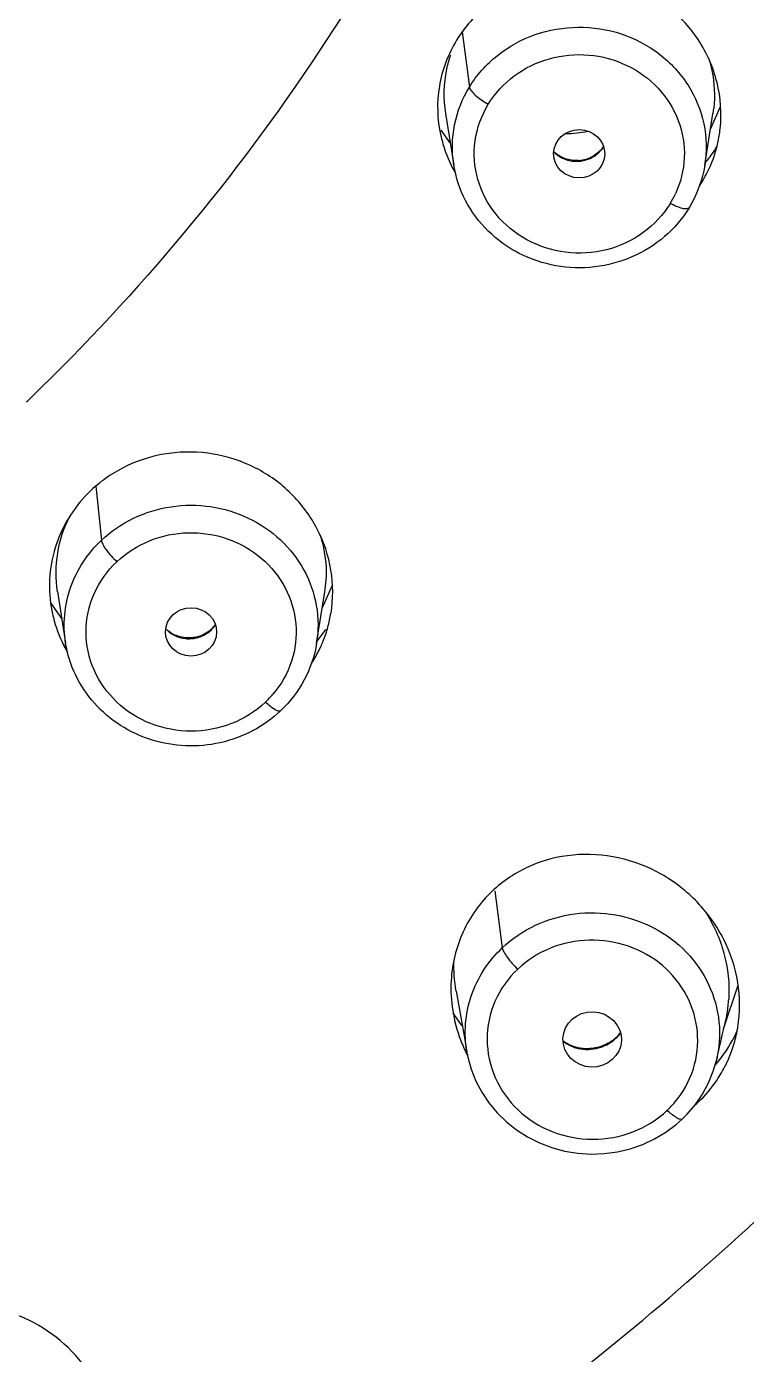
# Model space of a CAD drawing. Header units: millimetres. Extents: x 19741 to 22117, y -10160 to -6800.
# Drawn here: x 21014.56 to 21024.42, y -8192.12 to -8173.92 of the extents above; entities that cross this region are included whole.
import ezdxf

# ---------------------------------------------------------------- set-up
doc = ezdxf.new("R2010")
doc.units = ezdxf.units.MM

msp = doc.modelspace()

# ---------------------------------------------------------------- linework, layer by layer
at = {"linetype": 'Continuous'}
for p, q in [((21020.525, -8173.99), (21020.621, -8174.747)), ((21023.925, -8175.325), (21024.062, -8175.013)), ((21020.296, -8175.109), (21020.409, -8175.816)), ((21023.847, -8175.815), (21023.959, -8175.115)), ((21020.36, -8175.511), (21020.234, -8175.339)), ((21023.847, -8175.815), (21023.847, -8175.816)), ((21015.505, -8180.219), (21015.58, -8180.959)), ((21018.605, -8181.887), (21018.746, -8181.574)), ((21014.979, -8181.662), (21015.091, -8182.368)), ((21018.529, -8182.367), (21018.64, -8181.667)), ((21015.038, -8182.033), (21014.89, -8181.816)), ((21018.529, -8182.367), (21018.529, -8182.37)), ((21020.972, -8185.764), (21021.072, -8186.545)), ((21024.105, -8187.655), (21024.303, -8187.056)), ((21020.44, -8187.14), (21020.48, -8187.367)), ((21020.48, -8187.367), (21020.562, -8187.827)), ((21020.524, -8187.614), (21020.4, -8187.44)), ((21024.113, -8187.626), (21024.122, -8187.592)), ((21024.102, -8187.667), (21024.113, -8187.626)), ((21020.562, -8187.827), (21020.589, -8187.977)), ((21020.591, -8187.991), (21020.589, -8187.977)), ((21020.591, -8187.991), (21020.602, -8188.043)), ((21024.017, -8188.043), (21024.002, -8188.104))]:
    msp.add_line(p, q, dxfattribs=at)
for points in [[(21024.048, -8187.905), (21024.074, -8187.788), (21024.084, -8187.744), (21024.093, -8187.706), (21024.102, -8187.667)], [(21024.017, -8188.043), (21024.033, -8187.971), (21024.048, -8187.905)], [(21020.602, -8188.043), (21020.648, -8188.21), (21020.712, -8188.371), (21020.793, -8188.525), (21020.89, -8188.671), (21021.003, -8188.806), (21021.129, -8188.93), (21021.269, -8189.041), (21021.42, -8189.137), (21021.582, -8189.218), (21021.751, -8189.282), (21021.926, -8189.33), (21022.106, -8189.36), (21022.288, -8189.371), (21022.47, -8189.365), (21022.65, -8189.34), (21022.826, -8189.298), (21022.996, -8189.239), (21023.159, -8189.163), (21023.312, -8189.072), (21023.453, -8188.967), (21023.538, -8188.892)], [(21023.538, -8188.892), (21023.605, -8188.825), (21023.718, -8188.692), (21023.816, -8188.549), (21023.898, -8188.395), (21023.963, -8188.234), (21024.002, -8188.104)]]:
    msp.add_lwpolyline(points, dxfattribs=at)
for centre, radius, start, end in [((21022.359, -8174.86), 1.62, 350.9967, 353.6879), ((21022.006, -8175.014), 1.82, 192.5401, 198.6774), ((21022.299, -8175.126), 1.769, 347.4178, 353.7562), ((21022.037, -8175.002), 1.854, 198.7141, 209.927), ((21022.302, -8175.126), 1.766, 341.1015, 347.3962), ((21022.251, -8174.453), 2.083, 326.0262, 327.6447), ((21022.086, -8175.28), 0.474, 273.5737, 286.524), ((21022.089, -8175.311), 0.453, 273.9323, 281.5075), ((21022.089, -8175.293), 0.46, 286.5753, 299.7996), ((21022.215, -8174.428), 2.127, 320.4009, 326.0129), ((21022.292, -8175.123), 1.777, 336.3137, 341.1055), ((21021.986, -8174.391), 2.174, 223.4004, 224.0641), ((21022.306, -8175.129), 1.761, 328.6088, 336.3216), ((21022.318, -8175.136), 1.748, 326.5891, 328.5891), ((21022.154, -8175.611), 1.422, 329.0863, 335.0275), ((20994.353, -8158.086), 29.123, 313.9255, 314.1137), ((21017.003, -8181.412), 1.657, 351.0794, 356.8368), ((21016.684, -8181.577), 1.815, 189.3595, 195.5383), ((21016.943, -8181.668), 1.805, 344.5214, 350.8067), ((21016.735, -8181.562), 1.868, 195.5677, 207.683), ((21016.801, -8181.89), 0.411, 313.3686, 326.2851), ((21016.814, -8181.884), 0.401, 313.3492, 324.8251), ((21016.943, -8181.667), 1.806, 338.2371, 344.5208), ((21016.778, -8181.855), 0.453, 259.781, 274.8991), ((21016.778, -8181.852), 0.456, 274.9196, 282.4436), ((21016.779, -8181.861), 0.448, 282.4663, 297.7177), ((21016.778, -8181.834), 0.463, 284.1012, 291.2345), ((21016.888, -8180.962), 2.146, 320.0665, 324.9978), ((21016.903, -8180.972), 2.129, 325.0035, 325.5703), ((21016.684, -8180.931), 2.181, 221.7466, 223.5066), ((21016.754, -8181.552), 1.89, 207.6789, 209.8682), ((21016.951, -8181.67), 1.797, 326.7501, 335.7451), ((21016.951, -8181.671), 1.797, 335.7634, 338.2334), ((21016.801, -8182.109), 1.482, 313.8759, 319.6566), ((21022.316, -8187.1), 1.947, 176.9555, 188.9972), ((21022.386, -8187.087), 2.018, 189.0499, 200.934), ((21022.32, -8187.138), 1.858, 350.6135, 356.6305), ((21022.36, -8187.144), 1.818, 345.7164, 350.6049), ((21022.27, -8187.406), 0.522, 313.4017, 324.2054), ((21022.281, -8187.399), 0.514, 313.3595, 323.0325), ((21022.431, -8186.819), 2.051, 330.8351, 334.9447), ((21022.481, -8187.337), 1.842, 341.7871, 349.0539), ((21022.475, -8187.336), 1.848, 349.0519, 350.8146), ((21022.429, -8187.071), 2.064, 200.9085, 206.7934), ((21022.235, -8187.388), 0.549, 250.0101, 257.1941), ((21022.242, -8187.367), 0.57, 285.003, 292.0064), ((21022.441, -8186.824), 2.04, 319.275, 330.8172), ((21022.499, -8187.343), 1.823, 338.4104, 341.7795), ((21022.435, -8187.068), 2.071, 206.7921, 207.4074), ((21022.523, -8187.353), 1.797, 325.8665, 333.5839), ((21022.517, -8187.35), 1.804, 333.6055, 338.4125), ((21022.517, -8187.349), 1.805, 313.4372, 325.877), ((21022.393, -8187.78), 1.366, 313.4002, 319.9334), ((21022.535, -8187.366), 1.78, 311.6064, 313.3943)]:
    msp.add_arc(centre, radius, start, end, dxfattribs=at)
for centre, major_axis, ratio in [((21022.126, -8175.661), (0.35, -0.003), 0.945059), ((21016.809, -8182.214), (0.35, -0.003), 0.945511), ((21022.304, -8187.801), (0.401, -0.012), 0.945419)]:
    msp.add_ellipse(centre, major_axis=major_axis, ratio=ratio, dxfattribs=at)
msp.add_ellipse((21021.924, -8173.89), major_axis=(1.58, -0.012), ratio=0.945048, start_param=4.728014, end_param=4.926173, dxfattribs=at)
for points, knots in [([(21024.322, -8210.31), (21027.778, -8208.399), (21034.312, -8203.932), (21042.582, -8195.521), (21048.972, -8185.738), (21053.225, -8174.957), (21055.176, -8163.594), (21054.746, -8152.088), (21051.952, -8140.885), (21046.906, -8130.418), (21039.806, -8121.087), (21030.93, -8113.248), (21020.619, -8107.196), (21009.267, -8103.154), (20997.305, -8101.275), (20985.186, -8101.628), (20973.371, -8104.197), (20965.953, -8107.343), (20962.447, -8109.243)], [0, 0, 0, 0, 0.063059, 0.125441, 0.187164, 0.248341, 0.309174, 0.36992, 0.430848, 0.492201, 0.554154, 0.616784, 0.680067, 0.743881, 0.808029, 0.872266, 0.936332, 1, 1, 1, 1]), ([(21011.175, -8136.518), (21012.86, -8137.715), (21015.972, -8140.454), (21019.637, -8145.426), (21022.114, -8151.025), (21023.285, -8156.997), (21023.095, -8163.068), (21021.552, -8168.963), (21018.731, -8174.41), (21016.096, -8177.568), (21014.624, -8178.995)], [0, 0, 0, 0, 0.127336, 0.253182, 0.377746, 0.501471, 0.62496, 0.748863, 0.873748, 1, 1, 1, 1]), ([(20993.147, -8202.355), (20996.636, -8202.355), (21003.619, -8201.585), (21013.525, -8198.175), (21022.345, -8192.69), (21029.595, -8185.417), (21034.876, -8176.745), (21037.394, -8168.719), (21038.182, -8162.127), (21038.162, -8157.15), (21037.528, -8152.212), (21036.704, -8148.992), (21036.195, -8147.413)], [0, 0, 0, 0, 0.12887, 0.257027, 0.3839, 0.509181, 0.632895, 0.755413, 0.816531, 0.877603, 0.938728, 1, 1, 1, 1]), ([(21052.817, -8154.049), (21053.241, -8157.909), (21053.247, -8165.756), (21050.709, -8177.259), (21046.57, -8186.219), (21042.17, -8192.774), (21037.055, -8198.902), (21029.449, -8205.569), (21020.615, -8210.594), (21013.017, -8213.533), (21005.116, -8215.728), (20998.963, -8216.495), (20994.861, -8216.606)], [0, 0, 0, 0, 0.12171, 0.243718, 0.366572, 0.428535, 0.49084, 0.616364, 0.743251, 0.807206, 0.871376, 1, 1, 1, 1]), ([(20995.849, -8215.684), (20999.835, -8215.512), (21007.776, -8214.399), (21019.086, -8210.489), (21029.34, -8204.497), (21038.11, -8196.664), (21045.03, -8187.307), (21049.809, -8176.81), (21052.242, -8165.613), (21052.229, -8157.98), (21051.818, -8154.225)], [0, 0, 0, 0, 0.128662, 0.256656, 0.383555, 0.509093, 0.633223, 0.756131, 0.878211, 1, 1, 1, 1]), ([(20995.862, -8215.886), (20999.864, -8215.713), (21007.836, -8214.596), (21019.193, -8210.674), (21029.492, -8204.662), (21038.303, -8196.801), (21045.261, -8187.41), (21050.073, -8176.872), (21052.533, -8165.627), (21052.533, -8157.961), (21052.126, -8154.188)], [0, 0, 0, 0, 0.128621, 0.256581, 0.383459, 0.508993, 0.633134, 0.756067, 0.878179, 1, 1, 1, 1]), ([(21052.537, -8154.155), (21052.94, -8157.934), (21052.935, -8165.613), (21050.475, -8176.874), (21046.475, -8185.662), (21042.221, -8192.111), (21037.276, -8198.153), (21029.917, -8204.762), (21021.353, -8209.806), (21013.971, -8212.808), (21006.283, -8215.099), (21000.281, -8215.975), (20996.271, -8216.174)], [0, 0, 0, 0, 0.121758, 0.24381, 0.366687, 0.428646, 0.490941, 0.616431, 0.743275, 0.80721, 0.871365, 1, 1, 1, 1]), ([(21015.988, -8158.136), (21016.063, -8159.591), (21015.899, -8162.532), (21014.721, -8166.796), (21012.659, -8170.748), (21009.802, -8174.222), (21006.267, -8177.08), (21002.199, -8179.207), (20997.768, -8180.517), (20994.687, -8180.812), (20993.147, -8180.812)], [0, 0, 0, 0, 0.121599, 0.243635, 0.366611, 0.490869, 0.616534, 0.743508, 0.871478, 1, 1, 1, 1]), ([(21014.993, -8163.688), (21014.722, -8164.855), (21013.966, -8167.154), (21012.24, -8170.358), (21009.968, -8173.24), (21007.216, -8175.718), (21004.064, -8177.721), (21000.602, -8179.194), (20996.929, -8180.094), (20994.407, -8180.296), (20993.147, -8180.296)], [0, 0, 0, 0, 0.121574, 0.243983, 0.367457, 0.4921, 0.617882, 0.744647, 0.872135, 1, 1, 1, 1]), ([(21024.058, -8175.318), (21024.081, -8175.108), (21024.05, -8174.672), (21023.784, -8174.073), (21023.331, -8173.59), (21022.742, -8173.276), (21022.082, -8173.168), (21021.425, -8173.278), (21020.848, -8173.594), (21020.557, -8173.922), (21020.447, -8174.103)], [0, 0, 0, 0, 0.12251, 0.246552, 0.372194, 0.49897, 0.626039, 0.752414, 0.877185, 1, 1, 1, 1]), ([(21020.621, -8174.747), (21020.722, -8174.582), (21020.988, -8174.284), (21021.514, -8173.996), (21022.112, -8173.893), (21022.71, -8173.986), (21023.242, -8174.265), (21023.644, -8174.7), (21023.867, -8175.24), (21023.877, -8175.629), (21023.847, -8175.815)], [0, 0, 0, 0, 0.124044, 0.250405, 0.378288, 0.506198, 0.632667, 0.756833, 0.87889, 1, 1, 1, 1]), ([(21020.447, -8174.103), (21020.329, -8174.295), (21020.166, -8174.728), (21020.18, -8175.19), (21020.229, -8175.409)], [0, 0, 0, 0, 0.500119, 1, 1, 1, 1]), ([(21020.298, -8175.111), (21020.266, -8174.91), (21020.272, -8174.631), (21020.344, -8174.369), (21020.366, -8174.305)], [0, 0, 0, 0, 0.748527, 1, 1, 1, 1]), ([(21020.881, -8174.981), (21020.973, -8174.833), (21021.218, -8174.564), (21021.711, -8174.326), (21022.259, -8174.275), (21022.79, -8174.418), (21023.23, -8174.737), (21023.514, -8175.19), (21023.602, -8175.713), (21023.516, -8176.056), (21023.444, -8176.212)], [0, 0, 0, 0, 0.124448, 0.25139, 0.379706, 0.507576, 0.633389, 0.756624, 0.8782, 1, 1, 1, 1]), ([(21023.9, -8174.353), (21023.917, -8174.408), (21023.976, -8174.631), (21023.988, -8174.867), (21023.969, -8175.038)], [0, 0, 0, 0, 0.252282, 1, 1, 1, 1]), ([(21020.408, -8175.812), (21020.379, -8175.631), (21020.387, -8175.255), (21020.525, -8174.904), (21020.621, -8174.747)], [0, 0, 0, 0, 0.498235, 1, 1, 1, 1]), ([(21020.621, -8174.747), (21020.624, -8174.765), (21020.649, -8174.806), (21020.732, -8174.889), (21020.817, -8174.946), (21020.881, -8174.981)], [0, 0, 0, 0, 0.151709, 0.386866, 1, 1, 1, 1]), ([(21023.375, -8176.342), (21023.279, -8176.496), (21023.023, -8176.774), (21022.507, -8177.01), (21021.937, -8177.045), (21021.395, -8176.873), (21020.961, -8176.516), (21020.703, -8176.026), (21020.662, -8175.478), (21020.789, -8175.134), (21020.881, -8174.981)], [0, 0, 0, 0, 0.124576, 0.251715, 0.380152, 0.507919, 0.6334, 0.756271, 0.877779, 1, 1, 1, 1]), ([(21022.18, -8175.755), (21022.238, -8175.743), (21022.349, -8175.697), (21022.433, -8175.609), (21022.463, -8175.56)], [0, 0, 0, 0, 0.50555, 1, 1, 1, 1]), ([(21022.466, -8175.55), (21022.458, -8175.564), (21022.418, -8175.62), (21022.363, -8175.666), (21022.318, -8175.692)], [0, 0, 0, 0, 0.241227, 1, 1, 1, 1]), ([(21022.115, -8175.753), (21022.052, -8175.757), (21021.927, -8175.74), (21021.82, -8175.673), (21021.778, -8175.631)], [0, 0, 0, 0, 0.515487, 1, 1, 1, 1]), ([(21023.631, -8176.401), (21023.54, -8176.549), (21023.31, -8176.819), (21022.858, -8177.1), (21022.339, -8177.238), (21021.802, -8177.221), (21021.294, -8177.051), (21020.862, -8176.74), (21020.547, -8176.318), (21020.436, -8175.985), (21020.409, -8175.816)], [0, 0, 0, 0, 0.123939, 0.249302, 0.375741, 0.502525, 0.628782, 0.753841, 0.877479, 1, 1, 1, 1]), ([(21023.631, -8176.401), (21023.625, -8176.411), (21023.59, -8176.421), (21023.502, -8176.404), (21023.427, -8176.371), (21023.375, -8176.342)], [0, 0, 0, 0, 0.12538, 0.338388, 1, 1, 1, 1]), ([(21018.726, -8181.956), (21018.757, -8181.762), (21018.756, -8181.36), (21018.564, -8180.788), (21018.203, -8180.299), (21017.706, -8179.94), (21017.121, -8179.746), (21016.505, -8179.736), (21015.919, -8179.91), (21015.581, -8180.14), (21015.437, -8180.276)], [0, 0, 0, 0, 0.122636, 0.246175, 0.370916, 0.496792, 0.623394, 0.750016, 0.875789, 1, 1, 1, 1]), ([(21015.437, -8180.276), (21015.226, -8180.476), (21014.893, -8180.983), (21014.846, -8181.587), (21014.893, -8181.872)], [0, 0, 0, 0, 0.501731, 1, 1, 1, 1]), ([(21015.58, -8180.959), (21015.709, -8180.837), (21016.009, -8180.632), (21016.531, -8180.472), (21017.08, -8180.471), (21017.602, -8180.629), (21018.05, -8180.932), (21018.378, -8181.352), (21018.553, -8181.848), (21018.556, -8182.199), (21018.529, -8182.367)], [0, 0, 0, 0, 0.125589, 0.252907, 0.380876, 0.508196, 0.633818, 0.7573, 0.879003, 1, 1, 1, 1]), ([(21014.98, -8181.664), (21014.953, -8181.49), (21014.954, -8181.129), (21015.067, -8180.786), (21015.148, -8180.628)], [0, 0, 0, 0, 0.497619, 1, 1, 1, 1]), ([(21015.791, -8181.253), (21015.921, -8181.131), (21016.231, -8180.932), (21016.77, -8180.823), (21017.314, -8180.906), (21017.789, -8181.175), (21018.128, -8181.592), (21018.279, -8182.102), (21018.219, -8182.628), (21018.042, -8182.936), (21017.93, -8183.068)], [0, 0, 0, 0, 0.126302, 0.254442, 0.38271, 0.509341, 0.633405, 0.755374, 0.876925, 1, 1, 1, 1]), ([(21015.09, -8182.365), (21015.051, -8182.115), (21015.098, -8181.581), (21015.393, -8181.136), (21015.58, -8180.959)], [0, 0, 0, 0, 0.49608, 1, 1, 1, 1]), ([(21015.58, -8180.959), (21015.582, -8180.978), (21015.602, -8181.023), (21015.668, -8181.125), (21015.738, -8181.202), (21015.792, -8181.252)], [0, 0, 0, 0, 0.156651, 0.396255, 1, 1, 1, 1]), ([(21018.574, -8180.881), (21018.591, -8180.931), (21018.647, -8181.133), (21018.666, -8181.346), (21018.657, -8181.503)], [0, 0, 0, 0, 0.252061, 1, 1, 1, 1]), ([(21017.828, -8183.177), (21017.693, -8183.303), (21017.371, -8183.507), (21016.81, -8183.61), (21016.249, -8183.506), (21015.771, -8183.206), (21015.448, -8182.753), (21015.333, -8182.215), (21015.446, -8181.676), (21015.661, -8181.377), (21015.791, -8181.253)], [0, 0, 0, 0, 0.126366, 0.254584, 0.382792, 0.509147, 0.632827, 0.754571, 0.876319, 1, 1, 1, 1]), ([(21016.608, -8182.266), (21016.594, -8182.261), (21016.541, -8182.237), (21016.492, -8182.202), (21016.462, -8182.171)], [0, 0, 0, 0, 0.258084, 1, 1, 1, 1]), ([(21016.891, -8182.283), (21016.868, -8182.289), (21016.774, -8182.305), (21016.674, -8182.292), (21016.608, -8182.266)], [0, 0, 0, 0, 0.253562, 1, 1, 1, 1]), ([(21017.089, -8182.176), (21017.079, -8182.185), (21017.036, -8182.222), (21016.986, -8182.25), (21016.946, -8182.265)], [0, 0, 0, 0, 0.243402, 1, 1, 1, 1]), ([(21018.034, -8183.298), (21017.92, -8183.405), (21017.661, -8183.59), (21017.212, -8183.754), (21016.734, -8183.797), (21016.262, -8183.715), (21015.83, -8183.514), (21015.469, -8183.207), (21015.209, -8182.817), (21015.115, -8182.519), (21015.091, -8182.368)], [0, 0, 0, 0, 0.124927, 0.250995, 0.377588, 0.504087, 0.629816, 0.75436, 0.877653, 1, 1, 1, 1]), ([(21018.529, -8182.37), (21018.501, -8182.544), (21018.384, -8182.888), (21018.164, -8183.175), (21018.034, -8183.298)], [0, 0, 0, 0, 0.497605, 1, 1, 1, 1]), ([(21018.034, -8183.298), (21018.027, -8183.304), (21017.996, -8183.302), (21017.926, -8183.263), (21017.868, -8183.216), (21017.828, -8183.177)], [0, 0, 0, 0, 0.113517, 0.323215, 1, 1, 1, 1]), ([(21024.299, -8187.631), (21024.332, -8187.43), (21024.33, -8187.011), (21024.133, -8186.415), (21023.766, -8185.899), (21023.265, -8185.509), (21022.673, -8185.281), (21022.041, -8185.24), (21021.432, -8185.396), (21021.083, -8185.628), (21020.935, -8185.768)], [0, 0, 0, 0, 0.123473, 0.248128, 0.373872, 0.50023, 0.62654, 0.752153, 0.876632, 1, 1, 1, 1]), ([(21020.935, -8185.768), (21020.768, -8185.926), (21020.494, -8186.309), (21020.384, -8186.767), (21020.372, -8186.996)], [0, 0, 0, 0, 0.499488, 1, 1, 1, 1]), ([(21021.072, -8186.545), (21021.206, -8186.419), (21021.519, -8186.207), (21022.062, -8186.051), (21022.63, -8186.065), (21023.165, -8186.247), (21023.613, -8186.58), (21023.926, -8187.034), (21024.071, -8187.559), (21024.046, -8187.921), (21024.004, -8188.093)], [0, 0, 0, 0, 0.125773, 0.253236, 0.381313, 0.508654, 0.633873, 0.756998, 0.878738, 1, 1, 1, 1]), ([(21023.851, -8186.042), (21023.964, -8186.22), (21024.141, -8186.61), (21024.187, -8187.037), (21024.175, -8187.247)], [0, 0, 0, 0, 0.501701, 1, 1, 1, 1]), ([(21023.438, -8188.659), (21023.55, -8188.526), (21023.723, -8188.216), (21023.779, -8187.689), (21023.626, -8187.178), (21023.286, -8186.76), (21022.81, -8186.492), (21022.264, -8186.407), (21021.724, -8186.516), (21021.413, -8186.714), (21021.284, -8186.836)], [0, 0, 0, 0, 0.122821, 0.24436, 0.366479, 0.490666, 0.617412, 0.745763, 0.873832, 1, 1, 1, 1]), ([(21020.589, -8187.977), (21020.544, -8187.723), (21020.583, -8187.18), (21020.882, -8186.725), (21021.072, -8186.545)], [0, 0, 0, 0, 0.496055, 1, 1, 1, 1]), ([(21021.072, -8186.545), (21021.075, -8186.564), (21021.096, -8186.609), (21021.161, -8186.71), (21021.231, -8186.786), (21021.284, -8186.836)], [0, 0, 0, 0, 0.155376, 0.39995, 1, 1, 1, 1]), ([(21021.284, -8186.836), (21021.153, -8186.96), (21020.938, -8187.262), (21020.827, -8187.802), (21020.943, -8188.342), (21021.267, -8188.796), (21021.747, -8189.098), (21022.309, -8189.204), (21022.872, -8189.102), (21023.197, -8188.899), (21023.331, -8188.772)], [0, 0, 0, 0, 0.123625, 0.245297, 0.367079, 0.490764, 0.617101, 0.745333, 0.873571, 1, 1, 1, 1]), ([(21022.634, -8187.773), (21022.619, -8187.787), (21022.552, -8187.843), (21022.472, -8187.883), (21022.409, -8187.902)], [0, 0, 0, 0, 0.24385, 1, 1, 1, 1]), ([(21022.409, -8187.902), (21022.323, -8187.928), (21022.143, -8187.941), (21021.975, -8187.874), (21021.907, -8187.823)], [0, 0, 0, 0, 0.512836, 1, 1, 1, 1]), ([(21023.537, -8188.892), (21023.53, -8188.898), (21023.499, -8188.896), (21023.429, -8188.857), (21023.371, -8188.81), (21023.331, -8188.772)], [0, 0, 0, 0, 0.114551, 0.329546, 1, 1, 1, 1]), ([(21015.718, -8193.918), (21015.758, -8193.734), (21015.783, -8193.35), (21015.616, -8192.604), (21015.028, -8191.796), (21014.098, -8191.416), (21013.328, -8191.451), (21012.963, -8191.582), (21012.796, -8191.673)], [0, 0, 0, 0, 0.124173, 0.249021, 0.49849, 0.748897, 0.874824, 1, 1, 1, 1])]:
    msp.add_open_spline(points, degree=3, knots=knots, dxfattribs=at)
for points in [[(21021.777, -8175.633), (21021.822, -8175.681), (21021.882, -8175.718), (21021.944, -8175.74)], [(21021.944, -8175.74), (21022, -8175.759), (21022.061, -8175.767), (21022.121, -8175.763)], [(21023.847, -8175.816), (21023.814, -8176.021), (21023.739, -8176.224), (21023.631, -8176.401)], [(21016.462, -8182.174), (21016.496, -8182.212), (21016.539, -8182.243), (21016.585, -8182.265)], [(21016.585, -8182.265), (21016.621, -8182.282), (21016.659, -8182.294), (21016.698, -8182.301)], [(21016.988, -8182.257), (21017.022, -8182.239), (21017.055, -8182.216), (21017.083, -8182.189)], [(21020.44, -8187.14), (21020.416, -8187), (21020.406, -8186.856), (21020.412, -8186.714)], [(21022.456, -8187.895), (21022.519, -8187.87), (21022.579, -8187.832), (21022.629, -8187.785)], [(21021.905, -8187.825), (21021.948, -8187.858), (21021.997, -8187.885), (21022.048, -8187.904)], [(21022.114, -8187.923), (21022.203, -8187.943), (21022.301, -8187.941), (21022.39, -8187.917)]]:
    msp.add_open_spline(points, degree=3, dxfattribs=at)

doc.saveas('drawing.dxf')
